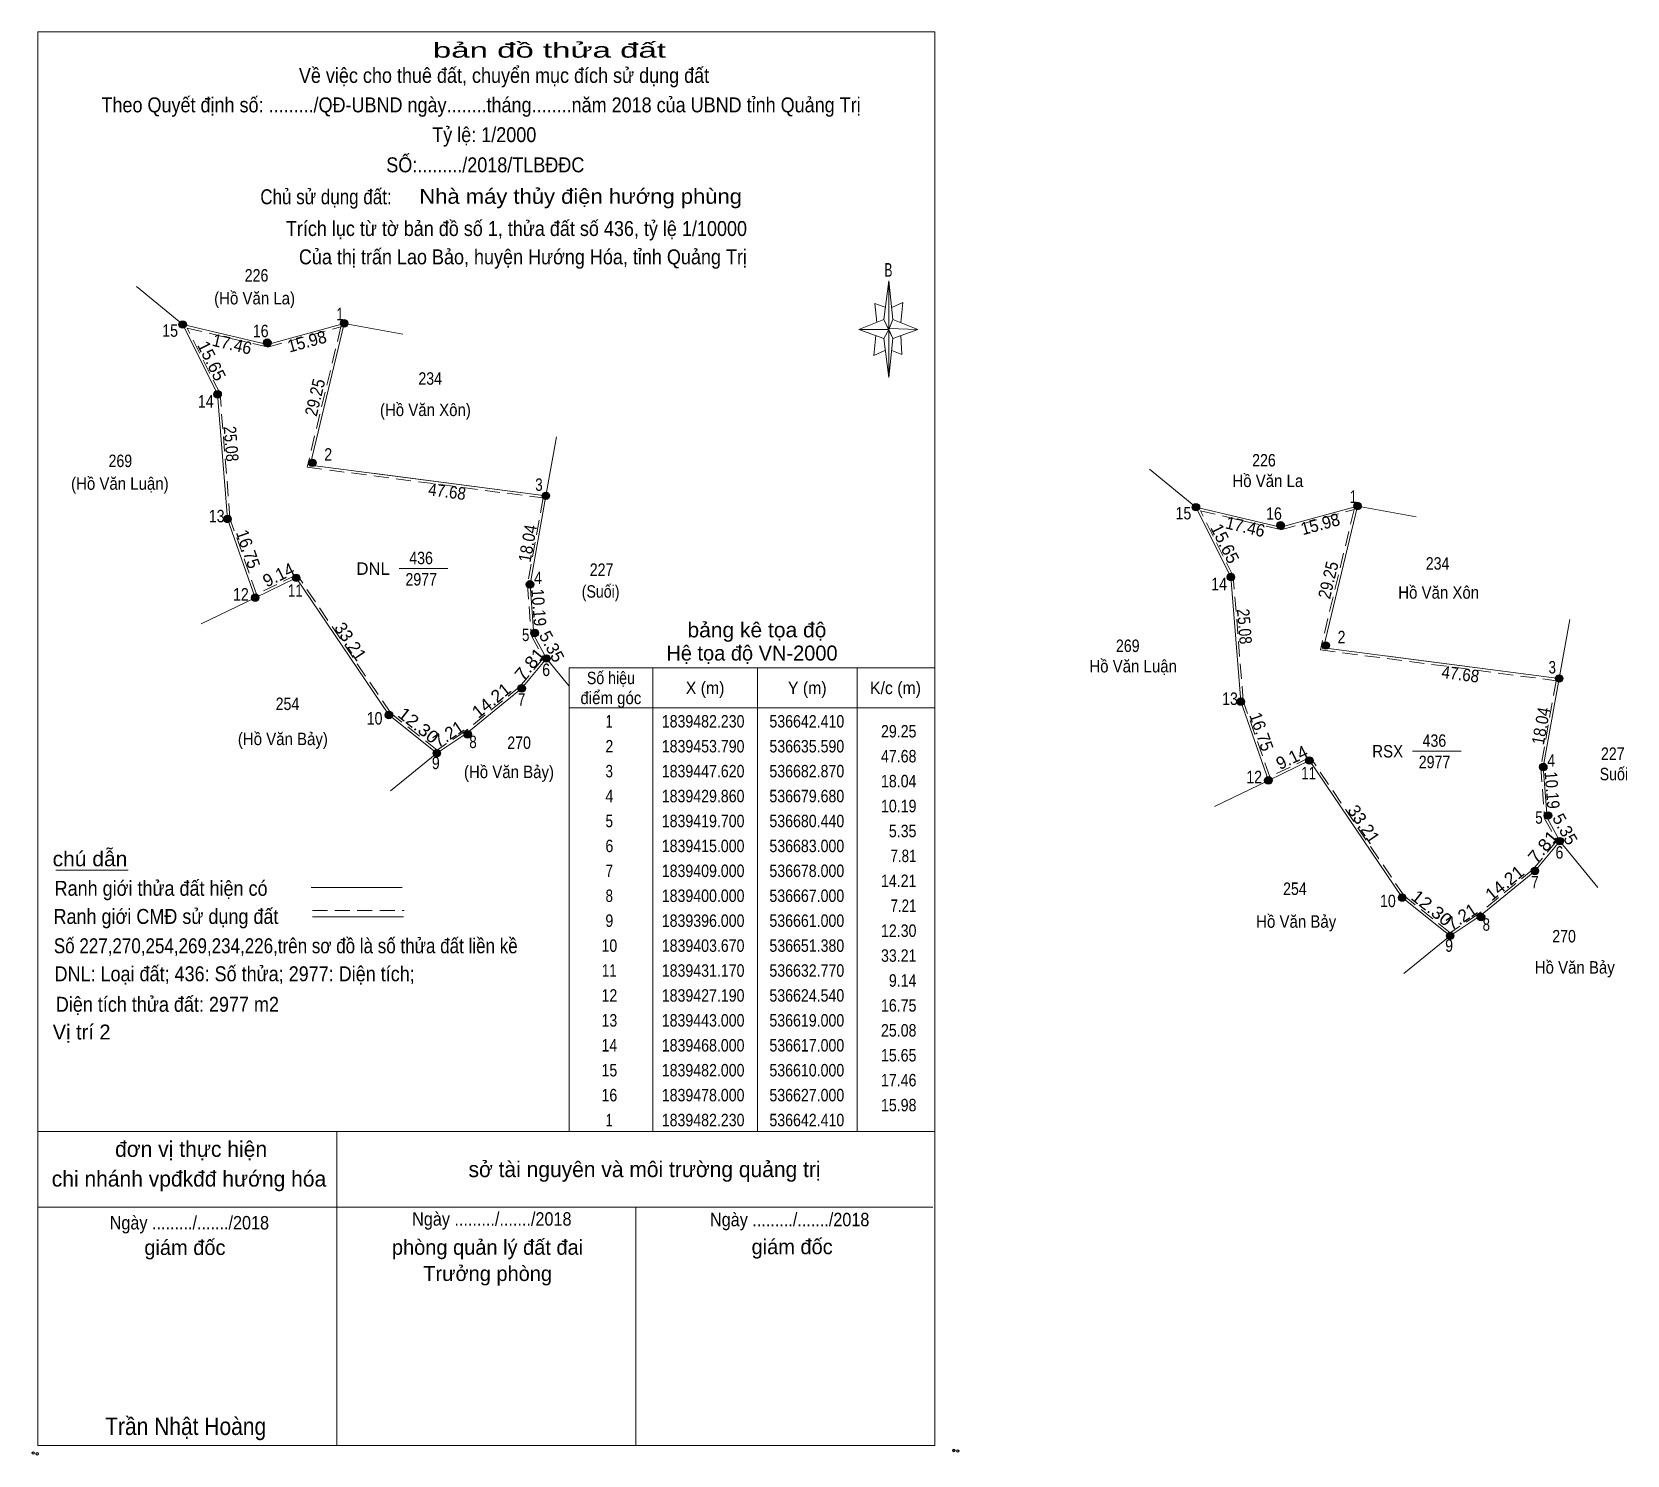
# Model space of a CAD drawing. Header units: metres. Extents: x 536376 to 536697, y 1839292 to 1839577.
import ezdxf
from ezdxf.enums import TextEntityAlignment as Align

# ---------------------------------------------------------------- set-up
doc = ezdxf.new("R2010")
doc.units = ezdxf.units.M
doc.header["$PDMODE"] = 32
doc.header["$PDSIZE"] = 0.5
doc.linetypes.add('MEDIUM_DASHED', pattern=[4.5, 3, -1.5])
doc.layers.add('2', color=7, linetype='Continuous', lineweight=13)
doc.layers.add('5', color=7, linetype='Continuous', lineweight=13)

msp = doc.modelspace()

# ---------------------------------------------------------------- hatches: boundary and pattern name
at = {"layer": '2'}
for points in [[(536439.876, 1839518.876, 1), (536438.376, 1839518.876, 1)], [(536407.466, 1839518.646, 1), (536405.966, 1839518.646, 1)], [(536424.445, 1839514.99, 1), (536422.945, 1839514.99, 1)], [(536414.466, 1839504.646, 1), (536412.966, 1839504.646, 1)], [(536433.49, 1839490.896, 1), (536431.99, 1839490.896, 1)], [(536480.336, 1839484.266, 1), (536478.836, 1839484.266, 1)], [(536610.75, 1839482, 1), (536609.25, 1839482, 1)], [(536643.16, 1839482.23, 1), (536641.66, 1839482.23, 1)], [(536416.466, 1839479.646, 1), (536414.966, 1839479.646, 1)], [(536627.729, 1839478.344, 1), (536626.229, 1839478.344, 1)], [(536430.236, 1839467.816, 1), (536428.736, 1839467.816, 1)], [(536617.75, 1839468, 1), (536616.25, 1839468, 1)], [(536477.146, 1839466.506, 1), (536475.646, 1839466.506, 1)], [(536422.004, 1839463.833, 1), (536420.504, 1839463.833, 1)], [(536478.093, 1839456.775, 1), (536476.593, 1839456.775, 1)], [(536636.774, 1839454.249, 1), (536635.274, 1839454.249, 1)], [(536480.466, 1839451.646, 1), (536478.966, 1839451.646, 1)], [(536475.466, 1839445.646, 1), (536473.966, 1839445.646, 1)], [(536683.62, 1839447.62, 1), (536682.12, 1839447.62, 1)], [(536619.75, 1839443, 1), (536618.25, 1839443, 1)], [(536448.846, 1839440.316, 1), (536447.346, 1839440.316, 1)], [(536464.661, 1839436.412, 1), (536463.161, 1839436.412, 1)], [(536458.466, 1839432.646, 1), (536456.966, 1839432.646, 1)], [(536633.52, 1839431.17, 1), (536632.02, 1839431.17, 1)], [(536680.43, 1839429.86, 1), (536678.93, 1839429.86, 1)], [(536625.288, 1839427.187, 1), (536623.788, 1839427.187, 1)], [(536681.377, 1839420.129, 1), (536679.877, 1839420.129, 1)], [(536683.75, 1839415, 1), (536682.25, 1839415, 1)], [(536678.75, 1839409, 1), (536677.25, 1839409, 1)], [(536652.13, 1839403.67, 1), (536650.63, 1839403.67, 1)], [(536667.945, 1839399.766, 1), (536666.445, 1839399.766, 1)], [(536661.75, 1839396, 1), (536660.25, 1839396, 1)]]:
    msp.add_hatch(color=256, dxfattribs=at).paths.add_polyline_path(points)

# ---------------------------------------------------------------- linework, layer by layer
for p, q in [((536406.72, 1839518.65), (536397.43, 1839526.25)), ((536547.38, 1839519.63), (536548.38, 1839527.43)), ((536549.18, 1839519.63), (536554.18, 1839517.63)), ((536439.13, 1839518.88), (536450.92, 1839516.69)), ((536547.38, 1839515.83), (536542.38, 1839517.63)), ((536550.78, 1839516.43), (536550.98, 1839512.63)), ((536549.18, 1839515.83), (536548.38, 1839508.03)), ((536550.98, 1839512.63), (536548.98, 1839513.43)), ((536479.59, 1839484.27), (536481.71, 1839496.08)), ((536444.77, 1839488.81), (536479.59, 1839484.27)), ((536610, 1839482), (536600.71, 1839489.6)), ((536642.41, 1839482.23), (536654.21, 1839480.04)), ((536450.18, 1839469.67), (536459.94, 1839469.67)), ((536421.25, 1839463.83), (536429.49, 1839467.82)), ((536421.25, 1839463.83), (536410.45, 1839458.61)), ((536682.87, 1839447.62), (536684.99, 1839459.43)), ((536479.72, 1839451.65), (536484.24, 1839446.12)), ((536501.04, 1839449.75), (536501.04, 1839356.75)), ((536522.04, 1839449.75), (536522.04, 1839356.75)), ((536542.04, 1839449.75), (536542.04, 1839356.75)), ((536648.05, 1839452.16), (536682.87, 1839447.62)), ((536484.24, 1839441.75), (536557.64, 1839441.75)), ((536457.72, 1839432.65), (536448.4, 1839425.08)), ((536624.54, 1839427.19), (536632.77, 1839431.17)), ((536653.46, 1839433.02), (536663.23, 1839433.02)), ((536624.54, 1839427.19), (536613.74, 1839421.96)), ((536683, 1839415), (536690.6, 1839405.71)), ((536381.27, 1839409.15), (536395.75, 1839409.15)), ((536432.47, 1839405.67), (536450.75, 1839405.67)), ((536432.75, 1839399.81), (536451.03, 1839399.81)), ((536661, 1839396), (536651.69, 1839388.43)), ((536377.64, 1839356.75), (536557.64, 1839356.75)), ((536377.64, 1839341.55), (536557.24, 1839341.55)), ((536377.64, 1839341.55), (536557.24, 1839341.55)), ((536557.64, 1839293.75), (536377.64, 1839293.75))]:
    msp.add_line(p, q, dxfattribs=at)
at = {"layer": '2', "linetype": 'MEDIUM_DASHED'}
msp.add_line((536432.75, 1839401.05), (536451.15, 1839401.05), dxfattribs=at)
at = {"layer": '2'}
for points in [[(536377.64, 1839577.35), (536557.64, 1839577.35), (536557.64, 1839293.75), (536377.64, 1839293.75)], [(536548.38, 1839527.43), (536549.18, 1839519.63), (536548.38, 1839517.63)], [(536548.38, 1839517.63), (536542.38, 1839517.63), (536547.38, 1839519.63), (536549.18, 1839515.83), (536554.18, 1839517.63), (536548.38, 1839517.83)], [(536439.13, 1839518.88), (536432.31, 1839490.44), (536479.59, 1839484.27), (536476.4, 1839466.51), (536477.16, 1839456.35), (536479.72, 1839451.65), (536474.72, 1839445.65), (536463.72, 1839436.65), (536457.72, 1839432.65), (536448.1, 1839440.32), (536429.49, 1839467.82), (536421.25, 1839463.83), (536415.72, 1839479.65), (536413.72, 1839504.65), (536406.72, 1839518.65), (536423.72, 1839514.65)], [(536548.38, 1839517.63), (536548.38, 1839508.03), (536547.38, 1839515.83)], [(536642.41, 1839482.23), (536635.59, 1839453.79), (536682.87, 1839447.62), (536679.68, 1839429.86), (536680.44, 1839419.7), (536683, 1839415), (536678, 1839409), (536667, 1839400), (536661, 1839396), (536651.38, 1839403.67), (536632.77, 1839431.17), (536624.54, 1839427.19), (536619, 1839443), (536617, 1839468), (536610, 1839482), (536627, 1839478)], [(536484.24, 1839449.75), (536557.64, 1839449.75), (536557.64, 1839356.75), (536484.24, 1839356.75)]]:
    msp.add_lwpolyline(points, close=True, dxfattribs=at)
for points in [[(536547.78, 1839522.03), (536545.58, 1839522.83), (536545.98, 1839519.03)], [(536548.98, 1839522.03), (536551.18, 1839523.03), (536550.78, 1839519.03)], [(536548.38, 1839517.63), (536547.38, 1839519.63), (536542.38, 1839517.63)], [(536545.78, 1839516.43), (536545.38, 1839512.43), (536547.58, 1839513.43)], [(536548.38, 1839517.63), (536549.18, 1839515.83), (536554.18, 1839517.63)]]:
    msp.add_lwpolyline(points, dxfattribs=at)
at = {"layer": '2', "linetype": 'MEDIUM_DASHED'}
for points in [[(536438.45, 1839518.17), (536431.69, 1839490.02), (536479.01, 1839483.84), (536475.9, 1839466.54), (536476.67, 1839456.21), (536479.12, 1839451.71), (536474.37, 1839446.01), (536463.42, 1839437.05), (536457.75, 1839433.27), (536448.47, 1839440.66), (536429.66, 1839468.46), (536421.55, 1839464.53), (536416.21, 1839479.75), (536414.21, 1839504.79), (536407.64, 1839517.92), (536423.73, 1839514.13)], [(536641.73, 1839481.52), (536634.97, 1839453.37), (536682.29, 1839447.19), (536679.18, 1839429.89), (536679.95, 1839419.56), (536682.4, 1839415.06), (536677.65, 1839409.36), (536666.7, 1839400.4), (536661.03, 1839396.62), (536651.75, 1839404.01), (536632.94, 1839431.81), (536624.83, 1839427.88), (536619.49, 1839443.1), (536617.49, 1839468.14), (536610.92, 1839481.27), (536627.01, 1839477.48)]]:
    msp.add_lwpolyline(points, close=True, dxfattribs=at)
at = {"layer": '2', "lineweight": 25}
for centre in [(536439.126, 1839518.876), (536406.716, 1839518.646), (536423.695, 1839514.99), (536413.716, 1839504.646), (536432.74, 1839490.896), (536479.586, 1839484.266), (536610, 1839482), (536642.41, 1839482.23), (536415.716, 1839479.646), (536626.979, 1839478.344), (536429.486, 1839467.816), (536617, 1839468), (536476.396, 1839466.506), (536421.254, 1839463.833), (536477.343, 1839456.775), (536636.024, 1839454.249), (536479.716, 1839451.646), (536474.716, 1839445.646), (536682.87, 1839447.62), (536619, 1839443), (536448.096, 1839440.316), (536463.911, 1839436.412), (536457.716, 1839432.646), (536632.77, 1839431.17), (536679.68, 1839429.86), (536624.538, 1839427.187), (536680.627, 1839420.129), (536683, 1839415), (536678, 1839409), (536651.38, 1839403.67), (536667.195, 1839399.766), (536661, 1839396)]:
    msp.add_circle(centre, 0.75, dxfattribs=at)
at = {"layer": '2'}
msp.add_point((536561.44, 1839292.75), dxfattribs=at)
at = {"layer": '5'}
for p, q in [((536377.64, 1839356.75), (536557.64, 1839356.75)), ((536437.64, 1839293.75), (536437.64, 1839356.75)), ((536377.64, 1839341.55), (536557.24, 1839341.55)), ((536377.64, 1839341.55), (536557.24, 1839341.55)), ((536377.64, 1839341.55), (536557.24, 1839341.55)), ((536497.64, 1839293.75), (536497.64, 1839341.55))]:
    msp.add_line(p, q, dxfattribs=at)
msp.add_lwpolyline([(536557.64, 1839293.75), (536377.64, 1839293.75), (536377.64, 1839341.55)], dxfattribs=at)
for p in [(536376.72, 1839292.23), (536561.44, 1839292.75), (536562.24, 1839292.63), (536377.52, 1839292.07)]:
    msp.add_point(p, dxfattribs=at)

# ---------------------------------------------------------------- texts
at = {"layer": '2'}
for s, height, width, p in [('bản đồ thửa đất', 3, 1.65, (536480.295, 1839572.18)), ('Về việc cho thuê đất, chuyển mục đích sử dụng đất', 3, 0.9, (536471.19, 1839567.12)), ('Theo Quyết định số: ........./QĐ-UBND ngày........tháng........năm 2018 của UBND tỉnh Quảng Trị', 3, 0.9, (536466.585, 1839561.21)), ('Tỷ lệ: 1/2000', 3, 0.9, (536467.225, 1839555.23)), ('SỐ:........./2018/TLBĐĐC', 3, 0.9, (536467.43, 1839549.18)), ('Chủ sử dụng đất: ', 3, 0.85, (536435.945, 1839542.77)), ('Nhà máy thủy điện hướng phùng', 3, 1.1, (536486.56, 1839542.86)), ('Trích lục từ tờ bản đồ số 1, thửa đất số 436, tỷ lệ 1/10000 ', 3, 0.9, (536474.18, 1839536.4)), ('Của thị trấn Lao Bảo, huyện Hướng Hóa, tỉnh Quảng Trị', 3, 0.9, (536474.98, 1839530.72)), ('226', 2.5, 0.85, (536421.54, 1839527.26)), ('B', 2.755, 0.65, (536548.305, 1839528.22)), ('(Hồ Văn La)', 2.5, 0.9, (536421.145, 1839522.68)), ('1', 0.8, 0.75, (536439.13, 1839518.87)), ('16', 0.8, 0.95, (536423.71, 1839514.64)), ('234', 2.5, 0.85, (536456.375, 1839506.56)), ('(Hồ Văn Xôn)', 2.5, 0.9, (536455.415, 1839500.28)), ('269', 2.5, 0.85, (536394.215, 1839490.04)), ('2', 0.8, 0.95, (536432.31, 1839490.43)), ('226', 2.5, 0.85, (536623.65, 1839490.16)), ('(Hồ Văn Luận)', 2.5, 0.9, (536394.115, 1839485.49)), ('Hồ Văn La', 2.5, 0.9, (536624.425, 1839486.04)), ('3', 0.8, 0.85, (536479.58, 1839484.26)), ('1', 0.8, 0.75, (536642.42, 1839482.23)), ('13', 0.8, 0.9, (536415.72, 1839479.64)), ('16', 0.8, 0.95, (536627, 1839478)), ('436', 2.5, 0.85, (536454.55, 1839470.56)), ('234', 2.5, 0.85, (536658.485, 1839469.46)), ('2977', 2.5, 0.85, (536454.58, 1839466.27)), ('227', 2.5, 0.85, (536490.76, 1839468.21)), ('4', 0.8, 0.95, (536476.39, 1839466.5)), ('(Suối)', 2.5, 0.85, (536490.565, 1839463.84)), ('Hồ Văn Xôn', 2.5, 0.9, (536658.7, 1839463.64)), ('12', 0.8, 0.95, (536421.25, 1839463.83)), ('bảng kê tọa độ', 3, 1.05, (536521.925, 1839455.88)), ('5', 0.8, 0.85, (536477.15, 1839456.34)), ('6', 0.8, 0.95, (536479.72, 1839451.64)), ('269', 2.5, 0.85, (536596.325, 1839452.94)), ('2', 0.8, 0.95, (536635.6, 1839453.79)), ('Số hiệu', 2.5, 0.85, (536492.63, 1839446.49)), ('Hồ Văn Luận', 2.5, 0.9, (536597.4, 1839448.85)), ('X (m)', 2.5, 0.95, (536511.53, 1839444.49)), ('Y (m)', 2.5, 0.95, (536532.025, 1839444.49)), ('K/c (m)', 2.5, 0.95, (536549.73, 1839444.49)), ('3', 0.8, 0.85, (536682.87, 1839447.62)), ('254', 2.5, 0.85, (536427.745, 1839441.3)), ('điểm góc', 2.5, 0.9, (536492.63, 1839442.49)), ('13', 0.8, 0.9, (536619.01, 1839443)), (' 1', 2.5, 0.75, (536491.925, 1839437.79)), ('1839482.230', 2.5, 0.85, (536511.13, 1839437.79)), ('536642.410', 2.5, 0.85, (536531.935, 1839437.79)), ('(Hồ Văn Bảy)', 2.5, 0.9, (536426.82, 1839434.26)), ('436', 2.5, 0.85, (536657.84, 1839433.92)), ('9', 0.8, 0.95, (536457.72, 1839432.64)), ('270', 2.5, 0.85, (536474.215, 1839433.49)), (' 2', 2.5, 0.85, (536491.93, 1839432.79)), ('1839453.790', 2.5, 0.85, (536511.13, 1839432.79)), ('536635.590', 2.5, 0.85, (536531.935, 1839432.79)), ('227', 2.5, 0.85, (536693.63, 1839431.29)), ('(Hồ Văn Bảy)', 2.5, 0.9, (536472.18, 1839427.64)), (' 3', 2.5, 0.8, (536491.93, 1839427.79)), ('1839447.620', 2.5, 0.85, (536511.13, 1839427.79)), ('536682.870', 2.5, 0.85, (536531.935, 1839427.79)), ('2977', 2.5, 0.85, (536657.87, 1839429.63)), ('4', 0.8, 0.95, (536679.68, 1839429.86)), ('12', 0.8, 0.95, (536624.54, 1839427.19)), ('Suối', 2.5, 0.85, (536693.85, 1839427.2)), (' 4', 2.5, 0.85, (536491.925, 1839422.79)), ('1839429.860', 2.5, 0.85, (536511.13, 1839422.79)), ('536679.680', 2.5, 0.85, (536531.935, 1839422.79)), ('5', 0.8, 0.85, (536680.44, 1839419.7)), (' 5', 2.5, 0.8, (536491.93, 1839417.79)), ('1839419.700', 2.5, 0.85, (536511.13, 1839417.79)), ('536680.440', 2.5, 0.85, (536531.935, 1839417.79)), (' 6', 2.5, 0.85, (536491.93, 1839412.79)), ('1839415.000', 2.5, 0.85, (536511.13, 1839412.79)), ('536683.000', 2.5, 0.85, (536531.935, 1839412.79)), ('6', 0.8, 0.95, (536683.01, 1839415)), (' 7', 2.5, 0.8, (536491.93, 1839407.79)), ('1839409.000', 2.5, 0.85, (536511.13, 1839407.79)), ('536678.000', 2.5, 0.85, (536531.935, 1839407.79)), (' 8', 2.5, 0.8, (536491.93, 1839402.79)), ('1839400.000', 2.5, 0.85, (536511.13, 1839402.79)), ('536667.000', 2.5, 0.85, (536531.935, 1839402.79)), ('254', 2.5, 0.85, (536629.855, 1839404.2)), (' 9', 2.5, 0.85, (536491.925, 1839397.79)), ('1839396.000', 2.5, 0.85, (536511.13, 1839397.79)), ('536661.000', 2.5, 0.85, (536531.935, 1839397.79)), ('Hồ Văn Bảy', 2.5, 0.9, (536630.115, 1839397.62)), (' 10', 2.5, 0.85, (536491.925, 1839392.79)), ('1839403.670', 2.5, 0.85, (536511.13, 1839392.79)), ('536651.380', 2.5, 0.85, (536531.935, 1839392.79)), ('9', 0.8, 0.95, (536661.01, 1839396)), ('270', 2.5, 0.85, (536683.855, 1839394.67)), (' 11', 2.5, 0.8, (536491.925, 1839387.79)), ('1839431.170', 2.5, 0.85, (536511.13, 1839387.79)), ('536632.770', 2.5, 0.85, (536531.935, 1839387.79)), ('Hồ Văn Bảy', 2.5, 0.9, (536686.005, 1839388.42)), (' 12', 2.5, 0.85, (536491.93, 1839382.79)), ('1839427.190', 2.5, 0.85, (536511.13, 1839382.79)), ('536624.540', 2.5, 0.85, (536531.935, 1839382.79)), (' 13', 2.5, 0.85, (536491.93, 1839377.79)), ('1839443.000', 2.5, 0.85, (536511.13, 1839377.79)), ('536619.000', 2.5, 0.85, (536531.935, 1839377.79)), (' 14', 2.5, 0.85, (536491.925, 1839372.79)), ('1839468.000', 2.5, 0.85, (536511.13, 1839372.79)), ('536617.000', 2.5, 0.85, (536531.935, 1839372.79)), (' 15', 2.5, 0.85, (536491.93, 1839367.79)), ('1839482.000', 2.5, 0.85, (536511.13, 1839367.79)), ('536610.000', 2.5, 0.85, (536531.935, 1839367.79)), (' 16', 2.5, 0.85, (536491.93, 1839362.79)), ('1839478.000', 2.5, 0.85, (536511.13, 1839362.79)), ('536627.000', 2.5, 0.85, (536531.935, 1839362.79)), (' 1', 2.5, 0.75, (536491.925, 1839357.79)), ('1839482.230', 2.5, 0.85, (536511.13, 1839357.79)), ('536642.410', 2.5, 0.85, (536531.935, 1839357.79))]:
    msp.add_text(s, height=height, dxfattribs=dict(at, width=width)).set_placement(p, align=Align.CENTER)
for s, width, p in [(' 1', 0.75, (536438.98, 1839519.5)), (' 15', 0.85, (536405.78, 1839516.18)), (' 16', 0.85, (536423.95, 1839516.1)), (' 14', 0.85, (536412.94, 1839501.98)), (' 2', 0.85, (536436.71, 1839491.33)), (' 3', 0.8, (536478.94, 1839485.27)), (' 1', 0.75, (536642.27, 1839482.86)), (' 13', 0.85, (536415.12, 1839478.96)), (' 15', 0.85, (536609.07, 1839479.54)), (' 16', 0.85, (536627.24, 1839479.46)), (' 4', 0.85, (536478.79, 1839466.56)), (' 12', 0.85, (536419.98, 1839463.26)), (' 11', 0.8, (536430.8, 1839464.02)), (' 14', 0.85, (536616.23, 1839465.34)), (' 5', 0.8, (536476.28, 1839455.13)), (' 2', 0.85, (536640, 1839454.69)), (' 6', 0.85, (536480.43, 1839448.12)), (' 3', 0.8, (536682.23, 1839448.63)), (' 7', 0.8, (536475.45, 1839442.14)), (' 13', 0.85, (536618.41, 1839442.32)), (' 10', 0.85, (536446.8, 1839438.39)), ('29.25', 0.85, (536553.93, 1839435.79)), (' 8', 0.8, (536465.71, 1839433.66)), ('47.68', 0.85, (536553.93, 1839430.79)), ('RSX', 0.9, (536651.56, 1839431.78)), (' 9', 0.85, (536458.29, 1839429.44)), (' 4', 0.85, (536682.08, 1839429.92)), ('18.04', 0.85, (536553.93, 1839425.79)), (' 12', 0.85, (536623.27, 1839426.62)), (' 11', 0.8, (536634.09, 1839427.38)), ('10.19', 0.85, (536553.93, 1839420.79)), (' 5', 0.8, (536679.57, 1839418.49)), ('5.35', 0.85, (536553.93, 1839415.79)), (' 6', 0.85, (536683.72, 1839411.48)), ('7.81', 0.8, (536553.93, 1839410.79)), ('14.21', 0.85, (536553.93, 1839405.79)), (' 7', 0.8, (536678.74, 1839405.5)), ('7.21', 0.8, (536553.93, 1839400.79)), (' 10', 0.85, (536650.09, 1839401.75)), ('12.30', 0.85, (536553.93, 1839395.79)), (' 8', 0.8, (536669, 1839397.02)), (' 9', 0.85, (536661.58, 1839392.8)), ('33.21', 0.85, (536553.93, 1839390.79)), ('9.14', 0.85, (536553.93, 1839385.79)), ('16.75', 0.85, (536553.93, 1839380.79)), ('25.08', 0.85, (536553.93, 1839375.79)), ('15.65', 0.85, (536553.93, 1839370.79)), ('17.46', 0.85, (536553.93, 1839365.79)), ('15.98', 0.85, (536553.93, 1839360.79))]:
    msp.add_text(s, height=2.5, dxfattribs=dict(at, width=width)).set_placement(p, align=Align.RIGHT)
for s, p in [('434', (536406.71, 1839518.42)), ('432', (536406.71, 1839518.42)), ('434', (536406.71, 1839518.42)), ('432', (536406.71, 1839518.42)), ('432', (536439.12, 1839518.65)), ('432', (536439.12, 1839518.65)), ('234', (536439.12, 1839518.65)), ('432', (536423.71, 1839514.42)), ('432', (536423.71, 1839514.42)), ('434', (536413.71, 1839504.42)), ('434', (536413.71, 1839504.42)), ('234', (536432.3, 1839490.21)), ('234', (536479.58, 1839484.04)), ('0', (536479.58, 1839484.04)), ('434', (536610, 1839481.78)), ('432', (536610, 1839481.78)), ('434', (536610, 1839481.78)), ('432', (536610, 1839481.78)), ('432', (536642.41, 1839482.01)), ('432', (536642.41, 1839482.01)), ('234', (536642.41, 1839482.01)), ('434', (536415.71, 1839479.42)), ('434', (536415.71, 1839479.42)), ('432', (536627, 1839477.78)), ('432', (536627, 1839477.78)), ('254', (536429.48, 1839467.59)), ('0', (536476.39, 1839466.28)), ('434', (536617, 1839467.78)), ('434', (536617, 1839467.78)), ('434', (536421.255, 1839463.61)), ('434', (536421.255, 1839463.61)), ('254', (536421.255, 1839463.61)), ('0', (536477.15, 1839456.12)), ('234', (536635.59, 1839453.57)), ('440', (536479.71, 1839451.42)), ('0', (536479.71, 1839451.42)), ('234', (536682.87, 1839447.4)), ('0', (536682.87, 1839447.4)), ('440', (536474.71, 1839445.42)), ('434', (536619, 1839442.78)), ('434', (536619, 1839442.78)), ('254', (536448.09, 1839440.09)), ('440', (536463.71, 1839436.42)), ('440', (536457.71, 1839432.42)), ('254', (536457.71, 1839432.42)), ('254', (536632.77, 1839430.95)), ('434', (536624.545, 1839426.97)), ('434', (536624.545, 1839426.97)), ('254', (536624.545, 1839426.97)), ('0', (536679.68, 1839429.64)), ('0', (536680.44, 1839419.48)), ('440', (536683, 1839414.78)), ('0', (536683, 1839414.78)), ('440', (536678, 1839408.78)), ('254', (536651.38, 1839403.45)), ('440', (536667, 1839399.78)), ('440', (536661, 1839395.78)), ('254', (536661, 1839395.78))]:
    msp.add_text(s, height=0.22, dxfattribs=at).set_placement(p, align=Align.CENTER)
for s, rotation, width, p in [('17.46', 346.759, 0.95, (536416.339, 1839513.501)), ('15.98', 15.349, 0.95, (536431.979, 1839514.05)), ('29.25', 76.515, 0.9, (536434.476, 1839503.729)), ('25.08', 274.574, 0.85, (536415.204, 1839494.6)), ('47.68', 352.565, 0.9, (536459.618, 1839483.905)), ('18.04', 79.817, 0.9, (536477.171, 1839474.514)), ('17.46', 346.759, 0.95, (536619.629, 1839476.861)), ('15.98', 15.349, 0.95, (536635.269, 1839477.41)), ('16.75', 289.311, 0.95, (536418.67, 1839473.183)), ('29.25', 76.515, 0.9, (536637.766, 1839467.089)), ('10.19', 274.278, 0.9, (536476.926, 1839461.788)), ('25.08', 274.574, 0.85, (536618.494, 1839457.96)), ('7.81', 50.194, 1.1, (536477.299, 1839449.705)), ('47.68', 352.565, 0.9, (536662.908, 1839447.265)), ('14.21', 39.289, 1.05, (536469.433, 1839442.278)), ('12.30', 321.435, 1.1, (536453.246, 1839437.247)), ('16.75', 289.311, 0.95, (536621.96, 1839436.543)), ('18.04', 79.817, 0.9, (536680.461, 1839437.874)), ('10.19', 274.278, 0.9, (536680.216, 1839425.148)), ('7.81', 50.194, 1.1, (536680.589, 1839413.065)), ('14.21', 39.289, 1.05, (536672.723, 1839405.638)), ('12.30', 321.435, 1.1, (536656.536, 1839400.607))]:
    msp.add_text(s, height=2.5, rotation=rotation, dxfattribs=dict(at, width=width)).set_placement(p, align=Align.CENTER)
for s, rotation, p in [('15.65', 296.565, (536411.413, 1839510.794)), ('15.65', 296.565, (536614.703, 1839474.154)), ('9.14', 25.808, (536426.491, 1839467.29)), ('33.21', 304.087, (536439.342, 1839454.346)), ('5.35', 298.576, (536479.672, 1839453.448)), ('7.21', 33.69, (536460.722, 1839435.458)), ('9.14', 25.808, (536629.781, 1839430.65)), ('33.21', 304.087, (536642.632, 1839417.706)), ('5.35', 298.576, (536682.962, 1839416.808)), ('7.21', 33.69, (536664.012, 1839398.818))]:
    msp.add_text(s, height=2.5, rotation=rotation, dxfattribs=at).set_placement(p, align=Align.CENTER)
msp.add_text('DNL', height=2.5, dxfattribs=at).set_placement((536448.27, 1839468.42), align=Align.RIGHT)
for s, p in [('Hệ tọa độ VN-2000', (536503.76, 1839451.23)), ('Vị trí 2', (536380.65, 1839375.2))]:
    msp.add_text(s, height=3, dxfattribs=at).set_placement(p)
for s, width, p in [('chú dẫn', 1.05, (536380.63, 1839409.95)), ('Ranh giới thửa đất hiện có ', 0.9, (536381.03, 1839404.03)), ('Ranh giới CMĐ sử dụng đất', 0.9, (536380.81, 1839398.39)), ('Số 227,270,254,269,234,226,trên sơ đồ là số thửa đất liền kề', 0.85, (536380.87, 1839392.5)), ('DNL: Loại đất; 436: Số thửa; 2977: Diện tích;', 0.9, (536381.01, 1839386.88)), ('Diện tích thửa đất: 2977 m2', 0.9, (536381.27, 1839380.76))]:
    msp.add_text(s, height=3, dxfattribs=dict(at, width=width)).set_placement(p)
at = {"layer": '5'}
for s, height, p in [('đơn vị thực hiện', 3.16, (536408.41, 1839351.65)), ('sở tài nguyên và môi trường quảng trị', 3.15, (536499.38, 1839347.59)), ('chi nhánh vpđkđđ hướng hóa', 3.154, (536407.98, 1839345.69)), ('giám đốc', 3, (536407.17, 1839331.97)), ('phòng quản lý đất đai', 3, (536467.88, 1839332.01)), ('giám đốc', 3, (536528.99, 1839332.13)), ('Trưởng phòng', 3, (536467.9, 1839326.75))]:
    msp.add_text(s, height=height, dxfattribs=at).set_placement(p, align=Align.CENTER)
at = {"layer": '5', "width": 0.9}
for s, height, p in [('Ngày ........./......./2018', 2.7, (536468.74, 1839337.85)), ('Ngày ........./......./2018', 2.7, (536528.5, 1839337.73)), ('Ngày ........./......./2018', 2.7, (536408.06, 1839337.09)), ('Trần Nhật Hoàng', 3.5, (536407.32, 1839295.85))]:
    msp.add_text(s, height=height, dxfattribs=at).set_placement(p, align=Align.CENTER)

doc.saveas('drawing.dxf')
